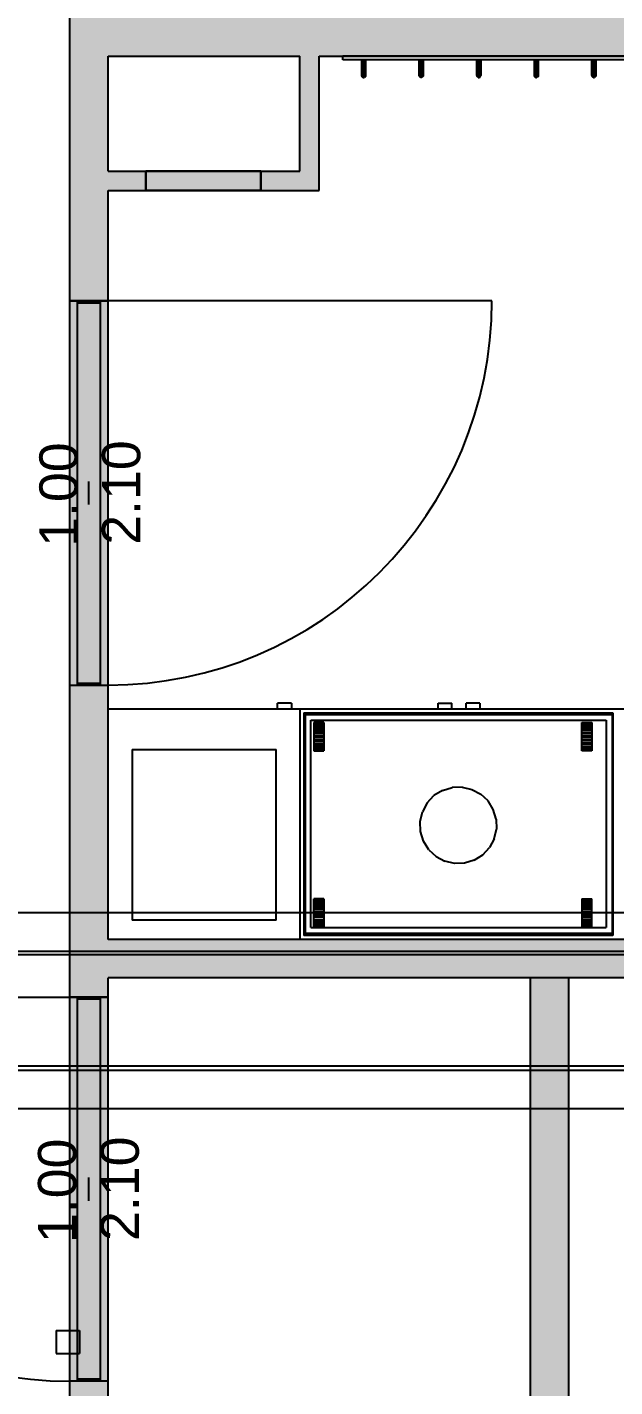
# Model space of a CAD drawing. Header units: inches. Extents: x 0 to 54693, y 0 to 31146.
# Drawn here: x 11542 to 13074, y 13584 to 17123 of the extents above; entities that cross this region are included whole.
import ezdxf
from ezdxf.lldxf.tags import DXFTag

# ---------------------------------------------------------------- set-up
doc = ezdxf.new("R2010")
doc.units = ezdxf.units.IN
doc.header["$MEASUREMENT"] = 0
doc.layers.add('Added', color=3, linetype='Continuous')
doc.styles.get("Standard").update_dxf_attribs({"font": 'arial.ttf'})
tags = doc.linetypes.add('fein_strichliert-A04HDE1766', pattern=[4, 1, -2, 1]).pattern_tags.tags
tags[8:9] = [DXFTag(74, 4), DXFTag(75, 0), DXFTag(340, '0'), DXFTag(46, 0.0), DXFTag(50, 0.0), DXFTag(44, 0.0), DXFTag(45, 0.0)]
tags[6:7] = [DXFTag(74, 4), DXFTag(75, 0), DXFTag(340, '0'), DXFTag(46, 0.0), DXFTag(50, 0.0), DXFTag(44, 0.0), DXFTag(45, 0.0)]
tags[4:5] = [DXFTag(74, 4), DXFTag(75, 0), DXFTag(340, '0'), DXFTag(46, 0.0), DXFTag(50, 0.0), DXFTag(44, 0.0), DXFTag(45, 0.0)]

msp = doc.modelspace()

# ---------------------------------------------------------------- linework, layer by layer
at = {"layer": 'Added', "linetype": 'Continuous', "lineweight": -2, "ltscale": 0.18}
for p, q in [((11653.2, 16410.8), (11653.2, 17198.3)), ((11753.2, 17048.3), (12253.2, 17048.3)), ((11753.2, 16748.3), (11753.2, 17048.3)), ((12253.2, 16748.3), (12253.2, 17048.3)), ((12303.2, 17048.3), (16453.2, 17048.3)), ((12303.2, 16698.3), (12303.2, 17048.3)), ((13841, 17048.3), (12365.1, 17048.3)), ((12365.1, 17038.3), (12365.1, 17048.3)), ((13841, 17038.3), (12365.1, 17038.3)), ((12414.1, 16997.3), (12414.1, 17038.3)), ((12414.3, 17038.3), (12414.3, 16996)), ((12414.8, 16994.8), (12414.8, 17038.3)), ((12415.6, 16993.8), (12415.6, 17038.3)), ((12416.6, 17038.3), (12416.6, 16993)), ((12417.8, 16992.5), (12417.8, 17038.3)), ((12419.1, 16992.3), (12419.1, 17038.3)), ((12420.4, 17038.3), (12420.4, 16992.5)), ((12421.6, 16993), (12421.6, 17038.3)), ((12422.7, 17038.3), (12422.7, 16993.8)), ((12423.5, 16994.8), (12423.5, 17038.3)), ((12424, 17038.3), (12424, 16996)), ((12424.1, 16997.3), (12424.1, 17038.3)), ((12564.1, 16997.3), (12564.1, 17038.3)), ((12564.3, 17038.3), (12564.3, 16996)), ((12564.8, 16994.8), (12564.8, 17038.3)), ((12565.6, 17038.3), (12565.6, 16993.8)), ((12566.6, 17038.3), (12566.6, 16993)), ((12567.8, 17038.3), (12567.8, 16992.5)), ((12569.1, 17038.3), (12569.1, 16992.3)), ((12570.4, 16992.5), (12570.4, 17038.3)), ((12571.6, 17038.3), (12571.6, 16993)), ((12572.7, 17038.3), (12572.7, 16993.8)), ((12573.5, 17038.3), (12573.5, 16994.8)), ((12574, 17038.3), (12574, 16996)), ((12574.1, 17038.3), (12574.1, 16997.3)), ((12714.1, 16997.3), (12714.1, 17038.3)), ((12714.3, 17038.3), (12714.3, 16996)), ((12714.8, 16994.8), (12714.8, 17038.3)), ((12715.6, 17038.3), (12715.6, 16993.8)), ((12716.6, 16993), (12716.6, 17038.3)), ((12717.8, 17038.3), (12717.8, 16992.5)), ((12719.1, 16992.3), (12719.1, 17038.3)), ((12720.4, 16992.5), (12720.4, 17038.3)), ((12721.6, 16993), (12721.6, 17038.3)), ((12722.7, 16993.8), (12722.7, 17038.3)), ((12723.5, 16994.8), (12723.5, 17038.3)), ((12724, 16996), (12724, 17038.3)), ((12724.1, 17038.3), (12724.1, 16997.3)), ((12864.1, 16997.3), (12864.1, 17038.3)), ((12864.3, 17038.3), (12864.3, 16996)), ((12864.8, 16994.8), (12864.8, 17038.3)), ((12865.6, 17038.3), (12865.6, 16993.8)), ((12866.6, 16993), (12866.6, 17038.3)), ((12867.8, 17038.3), (12867.8, 16992.5)), ((12869.1, 16992.3), (12869.1, 17038.3)), ((12870.4, 16992.5), (12870.4, 17038.3)), ((12871.6, 16993), (12871.6, 17038.3)), ((12872.7, 17038.3), (12872.7, 16993.8)), ((12873.5, 17038.3), (12873.5, 16994.8)), ((12874, 17038.3), (12874, 16996)), ((12874.1, 16997.3), (12874.1, 17038.3)), ((13014.1, 16997.3), (13014.1, 17038.3)), ((13014.3, 16996), (13014.3, 17038.3)), ((13014.8, 17038.3), (13014.8, 16994.8)), ((13015.6, 17038.3), (13015.6, 16993.8)), ((13016.6, 17038.3), (13016.6, 16993)), ((13017.8, 16992.5), (13017.8, 17038.3)), ((13019.1, 16992.3), (13019.1, 17038.3)), ((13020.4, 16992.5), (13020.4, 17038.3)), ((13021.6, 17038.3), (13021.6, 16993)), ((13022.7, 16993.8), (13022.7, 17038.3)), ((13023.5, 16994.8), (13023.5, 17038.3)), ((13024, 17038.3), (13024, 16996)), ((13024.1, 16997.3), (13024.1, 17038.3)), ((12414.3, 16998.6), (12414.1, 16997.3)), ((12414.3, 16996), (12414.1, 16997.3)), ((12414.8, 16999.8), (12414.3, 16998.6)), ((12414.3, 16996), (12414.8, 16994.8)), ((12414.8, 16999.8), (12415.6, 17000.9)), ((12414.8, 16994.8), (12415.6, 16993.8)), ((12416.6, 17001.7), (12415.6, 17000.9)), ((12415.6, 16993.8), (12416.6, 16993)), ((12417.8, 17002.2), (12416.6, 17001.7)), ((12416.6, 16993), (12417.8, 16992.5)), ((12419.1, 17002.3), (12417.8, 17002.2)), ((12417.8, 16992.5), (12419.1, 16992.3)), ((12420.4, 17002.2), (12419.1, 17002.3)), ((12419.1, 16992.3), (12420.4, 16992.5)), ((12420.4, 17002.2), (12421.6, 17001.7)), ((12421.6, 16993), (12420.4, 16992.5)), ((12421.6, 17001.7), (12422.7, 17000.9)), ((12421.6, 16993), (12422.7, 16993.8)), ((12422.7, 17000.9), (12423.5, 16999.8)), ((12422.7, 16993.8), (12423.5, 16994.8)), ((12423.5, 16999.8), (12424, 16998.6)), ((12424, 16996), (12423.5, 16994.8)), ((12424.1, 16997.3), (12424, 16998.6)), ((12424, 16996), (12424.1, 16997.3)), ((12564.3, 16998.6), (12564.1, 16997.3)), ((12564.3, 16996), (12564.1, 16997.3)), ((12564.3, 16998.6), (12564.8, 16999.8)), ((12564.3, 16996), (12564.8, 16994.8)), ((12564.8, 16999.8), (12565.6, 17000.9)), ((12564.8, 16994.8), (12565.6, 16993.8)), ((12565.6, 17000.9), (12566.6, 17001.7)), ((12566.6, 16993), (12565.6, 16993.8)), ((12567.8, 17002.2), (12566.6, 17001.7)), ((12567.8, 16992.5), (12566.6, 16993)), ((12569.1, 17002.3), (12567.8, 17002.2)), ((12569.1, 16992.3), (12567.8, 16992.5)), ((12569.1, 17002.3), (12570.4, 17002.2)), ((12570.4, 16992.5), (12569.1, 16992.3)), ((12570.4, 17002.2), (12571.6, 17001.7)), ((12571.6, 16993), (12570.4, 16992.5)), ((12571.6, 17001.7), (12572.7, 17000.9)), ((12572.7, 16993.8), (12571.6, 16993)), ((12573.5, 16999.8), (12572.7, 17000.9)), ((12572.7, 16993.8), (12573.5, 16994.8)), ((12574, 16998.6), (12573.5, 16999.8)), ((12574, 16996), (12573.5, 16994.8)), ((12574.1, 16997.3), (12574, 16998.6)), ((12574, 16996), (12574.1, 16997.3)), ((12714.3, 16998.6), (12714.1, 16997.3)), ((12714.1, 16997.3), (12714.3, 16996)), ((12714.8, 16999.8), (12714.3, 16998.6)), ((12714.3, 16996), (12714.8, 16994.8)), ((12714.8, 16999.8), (12715.6, 17000.9)), ((12715.6, 16993.8), (12714.8, 16994.8)), ((12716.6, 17001.7), (12715.6, 17000.9)), ((12716.6, 16993), (12715.6, 16993.8)), ((12716.6, 17001.7), (12717.8, 17002.2)), ((12717.8, 16992.5), (12716.6, 16993)), ((12717.8, 17002.2), (12719.1, 17002.3)), ((12717.8, 16992.5), (12719.1, 16992.3)), ((12719.1, 17002.3), (12720.4, 17002.2)), ((12720.4, 16992.5), (12719.1, 16992.3)), ((12720.4, 17002.2), (12721.6, 17001.7)), ((12720.4, 16992.5), (12721.6, 16993)), ((12722.7, 17000.9), (12721.6, 17001.7)), ((12721.6, 16993), (12722.7, 16993.8)), ((12722.7, 17000.9), (12723.5, 16999.8)), ((12722.7, 16993.8), (12723.5, 16994.8)), ((12724, 16998.6), (12723.5, 16999.8)), ((12723.5, 16994.8), (12724, 16996)), ((12724.1, 16997.3), (12724, 16998.6)), ((12724, 16996), (12724.1, 16997.3)), ((12864.1, 16997.3), (12864.3, 16998.6)), ((12864.3, 16996), (12864.1, 16997.3)), ((12864.3, 16998.6), (12864.8, 16999.8)), ((12864.3, 16996), (12864.8, 16994.8)), ((12865.6, 17000.9), (12864.8, 16999.8)), ((12865.6, 16993.8), (12864.8, 16994.8)), ((12866.6, 17001.7), (12865.6, 17000.9)), ((12865.6, 16993.8), (12866.6, 16993)), ((12866.6, 17001.7), (12867.8, 17002.2)), ((12866.6, 16993), (12867.8, 16992.5)), ((12867.8, 17002.2), (12869.1, 17002.3)), ((12867.8, 16992.5), (12869.1, 16992.3)), ((12870.4, 17002.2), (12869.1, 17002.3)), ((12870.4, 16992.5), (12869.1, 16992.3)), ((12871.6, 17001.7), (12870.4, 17002.2)), ((12871.6, 16993), (12870.4, 16992.5)), ((12872.7, 17000.9), (12871.6, 17001.7)), ((12872.7, 16993.8), (12871.6, 16993)), ((12872.7, 17000.9), (12873.5, 16999.8)), ((12873.5, 16994.8), (12872.7, 16993.8)), ((12874, 16998.6), (12873.5, 16999.8)), ((12874, 16996), (12873.5, 16994.8)), ((12874.1, 16997.3), (12874, 16998.6)), ((12874, 16996), (12874.1, 16997.3)), ((13014.1, 16997.3), (13014.3, 16998.6)), ((13014.1, 16997.3), (13014.3, 16996)), ((13014.8, 16999.8), (13014.3, 16998.6)), ((13014.3, 16996), (13014.8, 16994.8)), ((13015.6, 17000.9), (13014.8, 16999.8)), ((13015.6, 16993.8), (13014.8, 16994.8)), ((13016.6, 17001.7), (13015.6, 17000.9)), ((13015.6, 16993.8), (13016.6, 16993)), ((13016.6, 17001.7), (13017.8, 17002.2)), ((13017.8, 16992.5), (13016.6, 16993)), ((13019.1, 17002.3), (13017.8, 17002.2)), ((13017.8, 16992.5), (13019.1, 16992.3)), ((13019.1, 17002.3), (13020.4, 17002.2)), ((13019.1, 16992.3), (13020.4, 16992.5)), ((13021.6, 17001.7), (13020.4, 17002.2)), ((13021.6, 16993), (13020.4, 16992.5)), ((13022.7, 17000.9), (13021.6, 17001.7)), ((13021.6, 16993), (13022.7, 16993.8)), ((13022.7, 17000.9), (13023.5, 16999.8)), ((13023.5, 16994.8), (13022.7, 16993.8)), ((13024, 16998.6), (13023.5, 16999.8)), ((13024, 16996), (13023.5, 16994.8)), ((13024.1, 16997.3), (13024, 16998.6)), ((13024.1, 16997.3), (13024, 16996)), ((11753.2, 16748.3), (11851.2, 16748.3)), ((12151.2, 16748.3), (11851.2, 16748.3)), ((11851.2, 16698.3), (11851.2, 16748.3)), ((11851.7, 16748.3), (11851.7, 16698.3)), ((11851.7, 16748.3), (12150.7, 16748.3)), ((12150.7, 16748.3), (12150.7, 16698.3)), ((12151.2, 16748.3), (12253.2, 16748.3)), ((12151.2, 16748.3), (12151.2, 16698.3)), ((11753.2, 16410.8), (11753.2, 16698.3)), ((11753.2, 16698.3), (11851.2, 16698.3)), ((12151.2, 16698.3), (11851.2, 16698.3)), ((11851.2, 16698.3), (12151.2, 16698.3)), ((12151.2, 16698.3), (12303.2, 16698.3)), ((12753.2, 16410.8), (11653.2, 16410.8)), ((11653.2, 15410.8), (11653.2, 16410.8)), ((11653.2, 16410.8), (11753.2, 16410.8)), ((11673.2, 15410.8), (11673.2, 16410.8)), ((11673.2, 16405.8), (11733.2, 16405.8)), ((11733.2, 15410.8), (11733.2, 16410.8)), ((11753.2, 15410.8), (11753.2, 16410.8)), ((11653.2, 14598.3), (11653.2, 15410.8)), ((11653.2, 15410.8), (11753.2, 15410.8)), ((11653.2, 15410.8), (11753.2, 15410.8)), ((11673.2, 15415.8), (11733.2, 15415.8)), ((11753.2, 14748.3), (11753.2, 15410.8)), ((12195, 15348.3), (12195, 15363.3)), ((12231, 15363.3), (12195, 15363.3)), ((12231, 15363.3), (12231, 15348.3)), ((12612.9, 15348.3), (12612.9, 15363.3)), ((12612.9, 15363.3), (12648.9, 15363.3)), ((12648.9, 15348.3), (12648.9, 15363.3)), ((12721.9, 15363.3), (12685.9, 15363.3)), ((12685.9, 15348.3), (12685.9, 15363.3)), ((12721.9, 15363.3), (12721.9, 15348.3)), ((13978.7, 15348.3), (11753.2, 15348.3)), ((11753.2, 14748.3), (11753.2, 15348.3)), ((12231, 15348.3), (12195, 15348.3)), ((12253.2, 15348.3), (12253.2, 14748.3)), ((12263.2, 15338.3), (12263.2, 14758.3)), ((12263.2, 15338.3), (13068.7, 15338.3)), ((12266.3, 15334.4), (13066.3, 15334.4)), ((12266.3, 15334.4), (12266.3, 14764.4)), ((13066.3, 15334.4), (13066.3, 14764.4)), ((13068.7, 15338.3), (13068.7, 14758.3)), ((12281.3, 15319.5), (13051.4, 15319.5)), ((12281.3, 14779.3), (12281.3, 15319.5)), ((12289.2, 15313.5), (12289.2, 15239.6)), ((12315.2, 15313.5), (12289.2, 15313.5)), ((12315.2, 15312.7), (12289.2, 15312.7)), ((12289.2, 15311.7), (12315.2, 15311.7)), ((12315.2, 15309.5), (12289.2, 15309.5)), ((12315.2, 15307.6), (12289.2, 15307.6)), ((12315.2, 15304), (12289.2, 15304)), ((12289.2, 15301.3), (12315.2, 15301.3)), ((12289.2, 15296.7), (12315.2, 15296.7)), ((12315.2, 15293.3), (12289.2, 15293.3)), ((12315.2, 15313.5), (12315.2, 15239.6)), ((12987.3, 15239.6), (12987.3, 15313.5)), ((12987.3, 15313.5), (13013.3, 15313.5)), ((13013.3, 15312.7), (12987.3, 15312.7)), ((13013.3, 15311.7), (12987.3, 15311.7)), ((13013.3, 15309.5), (12987.3, 15309.5)), ((13013.3, 15307.6), (12987.3, 15307.6)), ((12987.3, 15304), (13013.3, 15304)), ((12987.3, 15301.3), (13013.3, 15301.3)), ((13013.3, 15296.7), (12987.3, 15296.7)), ((13013.3, 15293.3), (12987.3, 15293.3)), ((13013.3, 15313.5), (13013.3, 15239.6)), ((13051.4, 15319.5), (13051.4, 14779.3)), ((12315.2, 15288), (12289.2, 15288)), ((12289.2, 15284.2), (12315.2, 15284.2)), ((12289.2, 15278.5), (12315.2, 15278.5)), ((12315.2, 15274.6), (12289.2, 15274.6)), ((12289.2, 15268.8), (12315.2, 15268.8)), ((12289.2, 15265.1), (12315.2, 15265.1)), ((12289.2, 15259.7), (12315.2, 15259.7)), ((12289.2, 15256.4), (12315.2, 15256.4)), ((12987.3, 15288), (13013.3, 15288)), ((13013.3, 15284.2), (12987.3, 15284.2)), ((13013.3, 15278.5), (12987.3, 15278.5)), ((13013.3, 15274.6), (12987.3, 15274.6)), ((12987.3, 15268.8), (13013.3, 15268.8)), ((13013.3, 15265.1), (12987.3, 15265.1)), ((13013.3, 15259.7), (12987.3, 15259.7)), ((13013.3, 15256.4), (12987.3, 15256.4)), ((11815.7, 15243.3), (12190.7, 15243.3)), ((11815.7, 15243.3), (11815.7, 14798.3)), ((12190.7, 14798.3), (12190.7, 15243.3)), ((12315.2, 15251.8), (12289.2, 15251.8)), ((12289.2, 15249), (12315.2, 15249)), ((12315.2, 15245.5), (12289.2, 15245.5)), ((12315.2, 15243.6), (12289.2, 15243.6)), ((12289.2, 15241.3), (12315.2, 15241.3)), ((12315.2, 15240.3), (12289.2, 15240.3)), ((12289.2, 15239.6), (12315.2, 15239.6)), ((12987.3, 15251.8), (13013.3, 15251.8)), ((13013.3, 15249), (12987.3, 15249)), ((12987.3, 15245.5), (13013.3, 15245.5)), ((12987.3, 15243.6), (13013.3, 15243.6)), ((12987.3, 15241.3), (13013.3, 15241.3)), ((13013.3, 15240.3), (12987.3, 15240.3)), ((13013.3, 15239.6), (12987.3, 15239.6)), ((12584.6, 15103.8), (12602.4, 15122.8)), ((12624.6, 15136.6), (12602.4, 15122.8)), ((12624.6, 15136.6), (12649.6, 15144.2)), ((12675.7, 15145.1), (12649.6, 15144.2)), ((12675.7, 15145.1), (12701.1, 15139.2)), ((12701.1, 15139.2), (12724.1, 15126.9)), ((12743.2, 15109.1), (12724.1, 15126.9)), ((12566.4, 15055.3), (12572.3, 15080.7)), ((12584.6, 15103.8), (12572.3, 15080.7)), ((12757, 15086.9), (12743.2, 15109.1)), ((12764.6, 15061.9), (12757, 15086.9)), ((12567.3, 15029.2), (12566.4, 15055.3)), ((12764.6, 15061.9), (12765.5, 15035.8)), ((12574.9, 15004.2), (12567.3, 15029.2)), ((12759.6, 15010.4), (12747.3, 14987.4)), ((12759.6, 15010.4), (12765.5, 15035.8)), ((12588.7, 14982.1), (12574.9, 15004.2)), ((12588.7, 14982.1), (12607.8, 14964.2)), ((12729.4, 14968.3), (12747.3, 14987.4)), ((12607.8, 14964.2), (12630.8, 14952)), ((12656.2, 14946), (12630.8, 14952)), ((12682.3, 14946.9), (12656.2, 14946)), ((12707.3, 14954.5), (12682.3, 14946.9)), ((12707.3, 14954.5), (12729.4, 14968.3)), ((12289.2, 14780.6), (12289.2, 14854.5)), ((12315.2, 14854.5), (12289.2, 14854.5)), ((12289.2, 14853.7), (12315.2, 14853.7)), ((12289.2, 14852.7), (12315.2, 14852.7)), ((12289.2, 14850.5), (12315.2, 14850.5)), ((12289.2, 14848.6), (12315.2, 14848.6)), ((12315.2, 14845), (12289.2, 14845)), ((12289.2, 14842.3), (12315.2, 14842.3)), ((12289.2, 14837.7), (12315.2, 14837.7)), ((12315.2, 14834.3), (12289.2, 14834.3)), ((12315.2, 14854.5), (12315.2, 14780.6)), ((12987.3, 14854.5), (12987.3, 14780.6)), ((12987.3, 14854.5), (13013.3, 14854.5)), ((13013.3, 14853.7), (12987.3, 14853.7)), ((12987.3, 14852.7), (13013.3, 14852.7)), ((12987.3, 14850.5), (13013.3, 14850.5)), ((13013.3, 14848.6), (12987.3, 14848.6)), ((13013.3, 14845), (12987.3, 14845)), ((13013.3, 14842.3), (12987.3, 14842.3)), ((12987.3, 14837.7), (13013.3, 14837.7)), ((12987.3, 14834.3), (13013.3, 14834.3)), ((13013.3, 14780.6), (13013.3, 14854.5)), ((8565.3, 14818.3), (14228.2, 14818.3)), ((12190.7, 14798.3), (11815.7, 14798.3)), ((12315.2, 14829), (12289.2, 14829)), ((12315.2, 14825.2), (12289.2, 14825.2)), ((12315.2, 14819.5), (12289.2, 14819.5)), ((12289.2, 14815.6), (12315.2, 14815.6)), ((12315.2, 14809.8), (12289.2, 14809.8)), ((12315.2, 14806.1), (12289.2, 14806.1)), ((12289.2, 14800.7), (12315.2, 14800.7)), ((12315.2, 14797.4), (12289.2, 14797.4)), ((12987.3, 14829), (13013.3, 14829)), ((13013.3, 14825.2), (12987.3, 14825.2)), ((13013.3, 14819.5), (12987.3, 14819.5)), ((12987.3, 14815.6), (13013.3, 14815.6)), ((13013.3, 14809.8), (12987.3, 14809.8)), ((13013.3, 14806.1), (12987.3, 14806.1)), ((13013.3, 14800.7), (12987.3, 14800.7)), ((13013.3, 14797.4), (12987.3, 14797.4)), ((12266.3, 14764.4), (13066.3, 14764.4)), ((12281.3, 14779.3), (13051.4, 14779.3)), ((12315.2, 14792.8), (12289.2, 14792.8)), ((12289.2, 14790), (12315.2, 14790)), ((12315.2, 14786.5), (12289.2, 14786.5)), ((12289.2, 14784.6), (12315.2, 14784.6)), ((12315.2, 14782.3), (12289.2, 14782.3)), ((12315.2, 14781.3), (12289.2, 14781.3)), ((12289.2, 14780.6), (12315.2, 14780.6)), ((13013.3, 14792.8), (12987.3, 14792.8)), ((13013.3, 14790), (12987.3, 14790)), ((13013.3, 14786.5), (12987.3, 14786.5)), ((12987.3, 14784.6), (13013.3, 14784.6)), ((12987.3, 14782.3), (13013.3, 14782.3)), ((12987.3, 14781.3), (13013.3, 14781.3)), ((13013.3, 14780.6), (12987.3, 14780.6)), ((13578.2, 14748.3), (11753.2, 14748.3)), ((13578.7, 14748.3), (11753.2, 14748.3)), ((13068.7, 14758.3), (12263.2, 14758.3)), ((8565.3, 14718.3), (14228.2, 14718.3)), ((14228.2, 14708.3), (8565.3, 14708.3)), ((11753.2, 14598.3), (11753.2, 14648.3)), ((13578.2, 14648.3), (11753.2, 14648.3)), ((12853.2, 14648.3), (12853.2, 3923.3)), ((12953.2, 14648.3), (12953.2, 3923.3)), ((10653.2, 14598.3), (11753.2, 14598.3)), ((11653.2, 13598.3), (11653.2, 14598.3)), ((11753.2, 14598.3), (11653.2, 14598.3)), ((11673.2, 13598.3), (11673.2, 14598.3)), ((11733.2, 14593.3), (11673.2, 14593.3)), ((11733.2, 13598.3), (11733.2, 14598.3)), ((11753.2, 13598.3), (11753.2, 14598.3)), ((14228.2, 14418.3), (8565.3, 14418.3)), ((8565.3, 14408.3), (14228.2, 14408.3)), ((8565.3, 14308.3), (14228.2, 14308.3)), ((11618.2, 13730.6), (11618.2, 13670.6)), ((11618.2, 13730.6), (11678.2, 13730.6)), ((11678.2, 13730.6), (11678.2, 13670.6)), ((11618.2, 13670.6), (11678.2, 13670.6)), ((11653.2, 12298.3), (11653.2, 13598.3)), ((11753.2, 13598.3), (11653.2, 13598.3)), ((11753.2, 13598.3), (11653.2, 13598.3)), ((11733.2, 13603.3), (11673.2, 13603.3)), ((11753.2, 12298.3), (11753.2, 13598.3))]:
    msp.add_line(p, q, dxfattribs=at)
at = {"layer": 'Added', "linetype": 'fein_strichliert-A04HDE1766', "lineweight": -2, "ltscale": 0.18}
for p, q in [((11653.2, 15410.8), (11653.2, 16410.8)), ((11673.2, 16410.8), (11733.2, 16410.8)), ((11753.2, 15410.8), (11753.2, 16410.8)), ((11703.2, 15880.8), (11703.2, 15940.8)), ((11653.2, 13598.3), (11653.2, 14598.3)), ((11733.2, 14598.3), (11673.2, 14598.3)), ((11753.2, 13598.3), (11753.2, 14598.3)), ((11703.2, 14068.3), (11703.2, 14128.3))]:
    msp.add_line(p, q, dxfattribs=at)
at = {"layer": 'Added', "linetype": 'Continuous', "lineweight": -2, "ltscale": 0.18}
for centre, major_axis in [((11753.2, 16410.8), (0, -1000)), ((11653.2, 14598.3), (-1000, 0))]:
    msp.add_ellipse(centre, major_axis=major_axis, ratio=1, start_param=0, end_param=1.570796, dxfattribs=at)
for points in [[(11653.2, 17198.3), (11753.2, 17198.3), (11653.2, 16410.8), (11753.2, 16410.8)], [(16553.2, 17148.3), (16553.2, 17048.3), (11753.2, 17148.3), (11753.2, 17048.3)], [(12253.2, 17048.3), (12303.2, 17048.3), (12253.2, 16748.3), (12303.2, 16748.3)], [(11851.2, 16748.3), (11851.2, 16698.3), (11753.2, 16748.3), (11753.2, 16698.3)], [(11851.2, 16698.3), (11851.2, 16748.3), (12151.2, 16698.3), (12151.2, 16748.3)], [(12303.2, 16748.3), (12303.2, 16698.3), (12151.2, 16748.3), (12151.2, 16698.3)], [(11753.2, 15410.8), (11753.2, 16410.8), (11653.2, 15410.8), (11653.2, 16410.8)], [(11753.2, 15410.8), (11753.2, 16410.8), (11653.2, 15410.8), (11653.2, 16410.8)], [(11653.2, 15410.8), (11753.2, 15410.8), (11653.2, 14598.3), (11753.2, 14598.3)], [(13578.2, 14748.3), (13578.2, 14648.3), (11753.2, 14748.3), (11753.2, 14648.3)], [(12953.2, 3923.3), (12853.2, 3923.3), (12953.2, 14648.3), (12853.2, 14648.3)], [(11653.2, 13598.3), (11753.2, 13598.3), (11653.2, 14598.3), (11753.2, 14598.3)], [(11653.2, 13598.3), (11753.2, 13598.3), (11653.2, 14598.3), (11753.2, 14598.3)], [(11653.2, 13598.3), (11753.2, 13598.3), (11653.2, 12298.3), (11753.2, 12298.3)]]:
    msp.add_solid(points, dxfattribs=at)

# ---------------------------------------------------------------- texts
at = {"layer": 'Added'}
for s, p in [('1.00', (11674, 15770.6)), ('2.10', (11837, 15776)), ('2.10', (11833.3, 13963.5)), ('1.00', (11670.3, 13958.1))]:
    msp.add_text(s, height=100, rotation=90, dxfattribs=at).set_placement(p)

doc.saveas('drawing.dxf')
